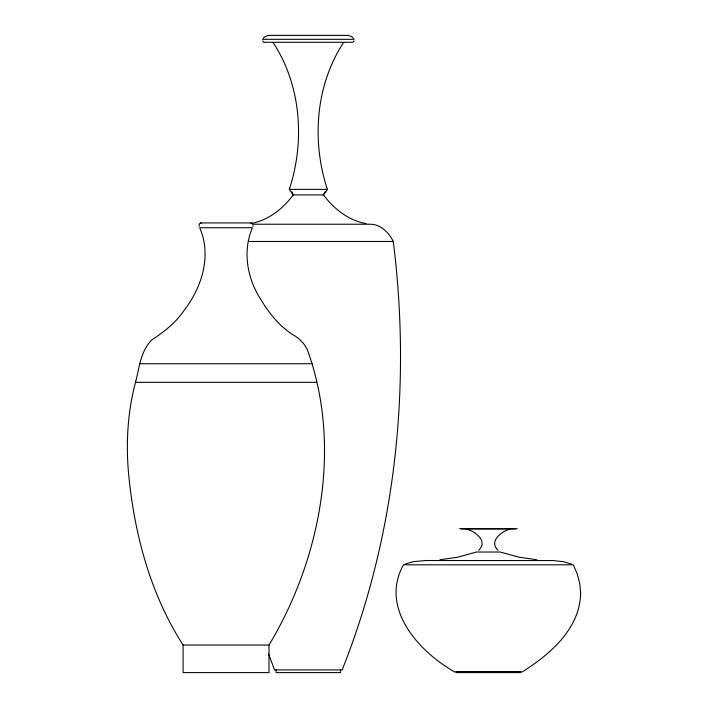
<?xml version="1.0" encoding="UTF-8"?>
<svg xmlns="http://www.w3.org/2000/svg" width="708" height="708" viewBox="0 0 708 708"><rect width="100%" height="100%" fill="white"/><g stroke="black" fill="none" stroke-linecap="round" stroke-linejoin="round"><path stroke-width="1.06" d="M253.004 226.383L253.075 225.533M135.502 382.329C139.361 367.939 140.503 350.929 151.893 339.902C163.946 331.84 175.69 322.883 183.921 310.662C201.789 287.598 211.984 255.712 199.665 227.737L252.42 227.737C242.216 251.482 247.296 279.271 261.385 300.342C269.173 313.352 279.041 325.388 291.643 333.999C298.449 337.512 304.183 342.973 307.449 349.956C342.389 446.35 320.786 558.948 268.996 645.059L268.996 672.6L183.089 672.6L183.089 645.059C151.981 596.623 135.98 539.903 129.573 483.086C125.546 449.518 126.776 415.092 135.502 382.329L316.591 382.329M366.133 223.622C348.646 220.533 333.866 208.887 323.485 194.904L293.245 194.904L289.298 189.372C305.166 141.255 301.192 85.11 272.943 42.294M354.062 40.86L353.097 42.153M323.167 195.204L324.972 191.868M343.725 42.294C315.476 85.11 311.502 141.255 327.37 189.372L323.485 194.904M293.245 194.904C283.041 208.603 268.642 220.153 251.535 223.409M478.688 550.213C488.502 541.381 474.997 530.929 466.253 529.035M263.181 38.312L265.199 36.471L268.651 35.4L348.017 35.4L351.478 36.471L353.487 38.312M250.526 223.542L251.933 223.011M510.521 529.035C501.777 530.929 488.272 541.381 498.087 550.213M405.091 564.081L413.534 561.656L425.844 560.506L552.983 560.55L563.241 561.656L571.683 564.081M251.437 222.923L200.647 222.923L199.337 223.949L199.081 226.383M439.978 559.727L457.722 557.214L476.484 552.028L500.29 552.028L519.053 557.214L536.797 559.727M346.832 35.524L348.017 35.4M262.456 39.321L354.212 39.321M264.358 42.294L352.31 42.294M289.298 189.372L327.37 189.372M252.119 224.232L370.904 224.232C381.108 224.622 389.037 232.808 393.285 241.472C411.339 385.515 396.02 534.699 342.15 669.927L274.571 669.927L268.5 653.794M248.313 241.472L393.285 241.472M139.892 363.7L312.201 363.7M459.696 528.566L517.079 528.566M460.881 529.035L515.884 529.035M183.089 645.059L268.996 645.059M456.173 671.609L520.601 671.609M456.173 672.6L520.601 672.6M268.651 35.4L269.837 35.524M200.647 222.923L201.559 223.542M263.827 42.259L262.606 40.86M291.705 191.868L293.537 195.204M340.575 669.618L340.575 672.6L276.147 672.6L276.147 669.618M580.64 592.578C580.365 628.394 550.16 654.378 522.177 671.927L454.598 671.927C418.694 651.395 379.399 608.331 403.463 564.816L573.312 564.816L577.303 574.117L579.728 583.33L580.64 592.578"/></g></svg>
